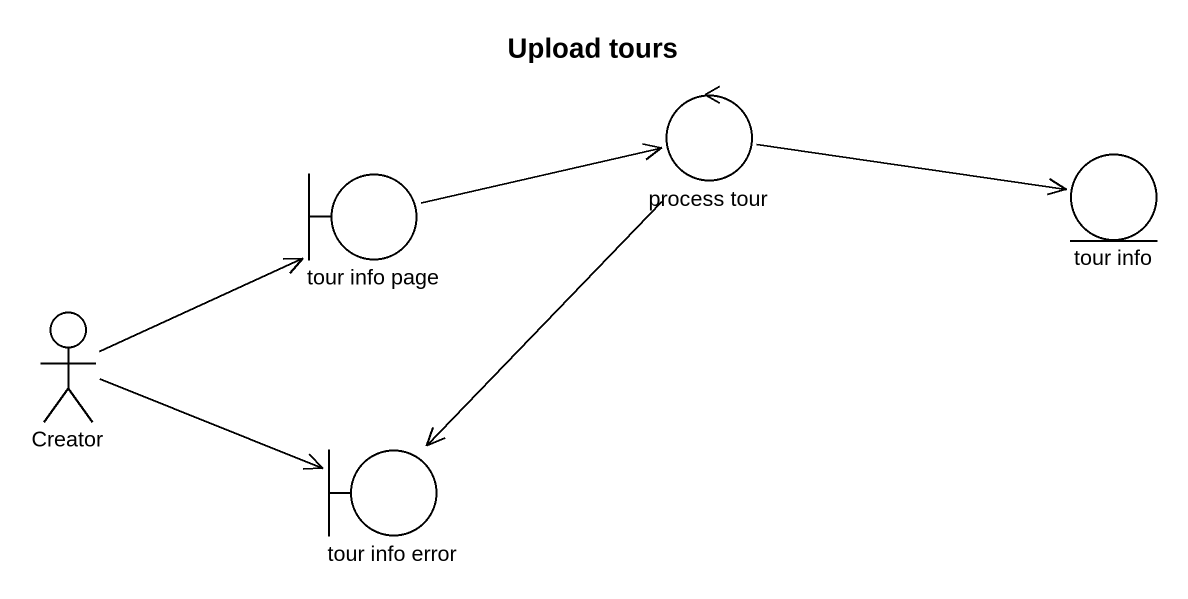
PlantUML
@startuml
title Upload tours
control "process tour" as process_tour
boundary "tour info page" as tour_info_page
entity "tour info" as tour_info
actor Creator
boundary "tour info error" as tour_info_error
process_tour -right-> tour_info
process_tour --> tour_info_error
tour_info_page -right-> process_tour
Creator -right-> tour_info_page
Creator -right-> tour_info_error
@enduml
